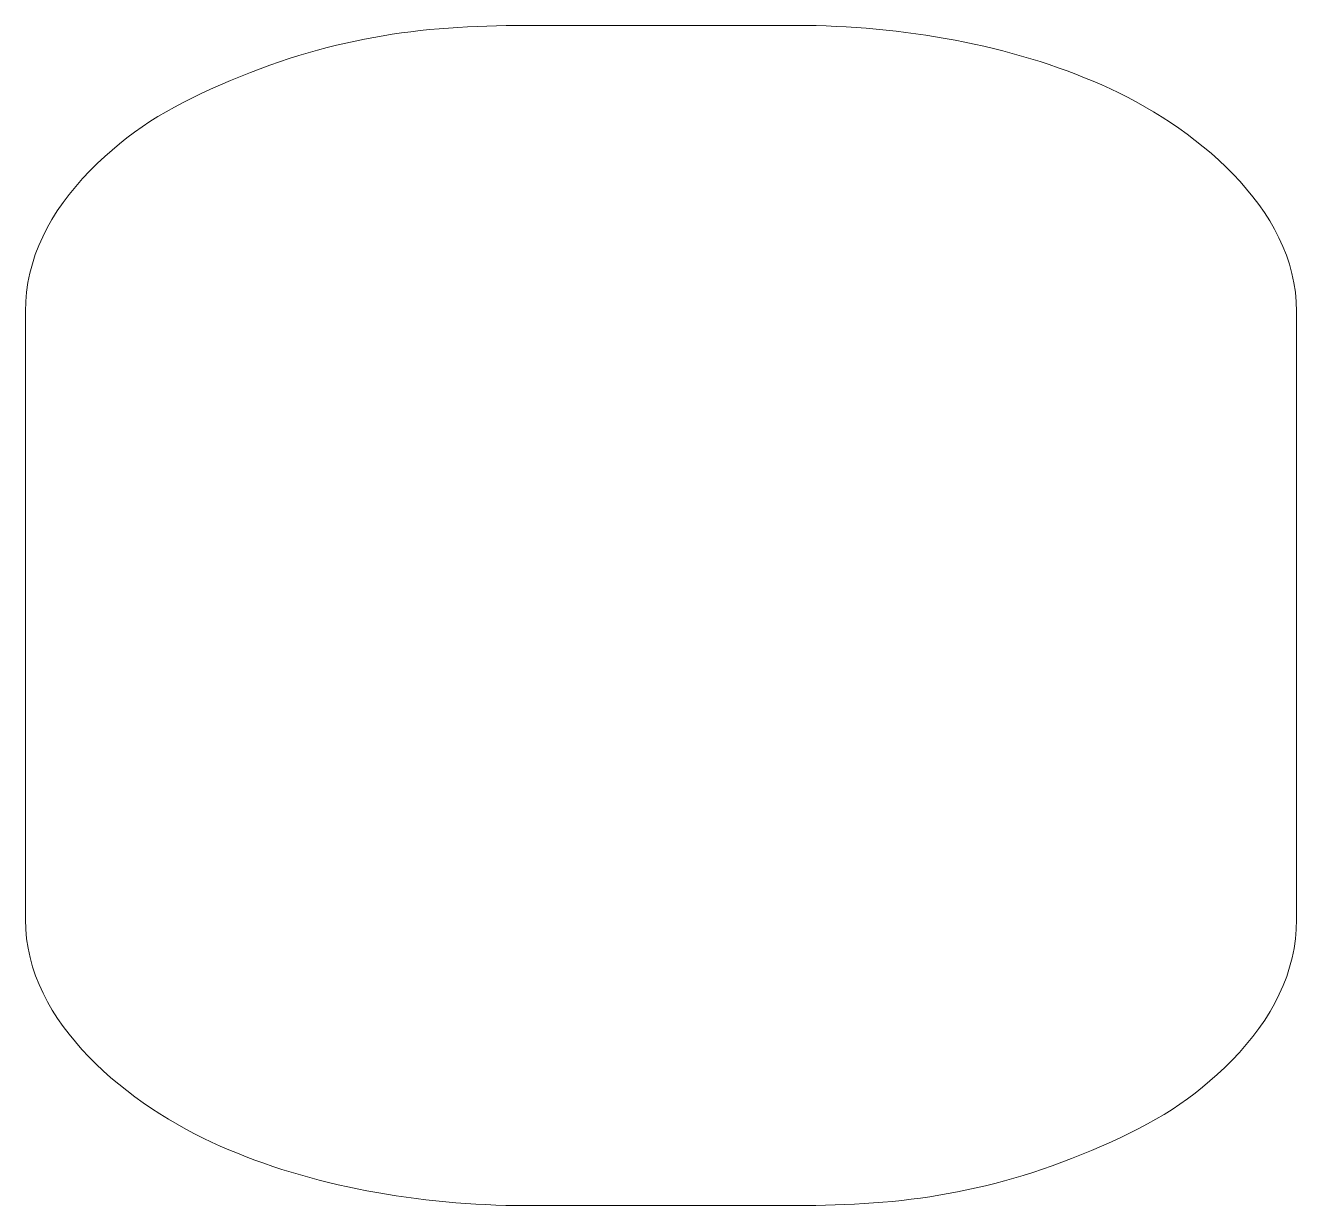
# Model space of a CAD drawing. Header units: millimetres. Extents: x -89 to 89, y -83 to 83.
import ezdxf

# ---------------------------------------------------------------- set-up
doc = ezdxf.new("R2010")
doc.units = ezdxf.units.MM

msp = doc.modelspace()

# ---------------------------------------------------------------- linework, layer by layer
at = {"color": 7, "linetype": 'Continuous', "lineweight": 15}
for p, q in [((18.9, 82.55), (-18.9, 82.55)), ((-88.9, 42.55), (-88.9, -42.55)), ((88.9, -42.55), (88.9, 42.55)), ((-18.9, -82.55), (18.9, -82.55))]:
    msp.add_line(p, q, dxfattribs=at)
for points, knots in [([(-18.9, 82.55), (-33.76, 82.55), (-46.56, 80.86), (-69.13, 70.93), (-74.32, 67.83), (-85.45, 56.55), (-88.9, 49.84), (-88.9, 42.55)], [0, 0, 0, 0, 0.5, 0.5, 0.75, 0.75, 1, 1, 1, 1]), ([(88.9, 42.55), (88.9, 57.08), (74.34, 68.63), (48.98, 79.81), (33.83, 82.55), (18.9, 82.55)], [0, 0, 0, 0, 0.5, 0.5, 1, 1, 1, 1]), ([(-88.9, -42.55), (-88.9, -57.08), (-74.34, -68.63), (-48.98, -79.81), (-33.83, -82.55), (-18.9, -82.55)], [0, 0, 0, 0, 0.5, 0.5, 1, 1, 1, 1]), ([(18.9, -82.55), (33.76, -82.55), (46.56, -80.86), (69.13, -70.93), (74.32, -67.83), (85.45, -56.55), (88.9, -49.84), (88.9, -42.55)], [0, 0, 0, 0, 0.5, 0.5, 0.75, 0.75, 1, 1, 1, 1])]:
    msp.add_open_spline(points, degree=3, knots=knots, dxfattribs=at)

doc.saveas('drawing.dxf')
